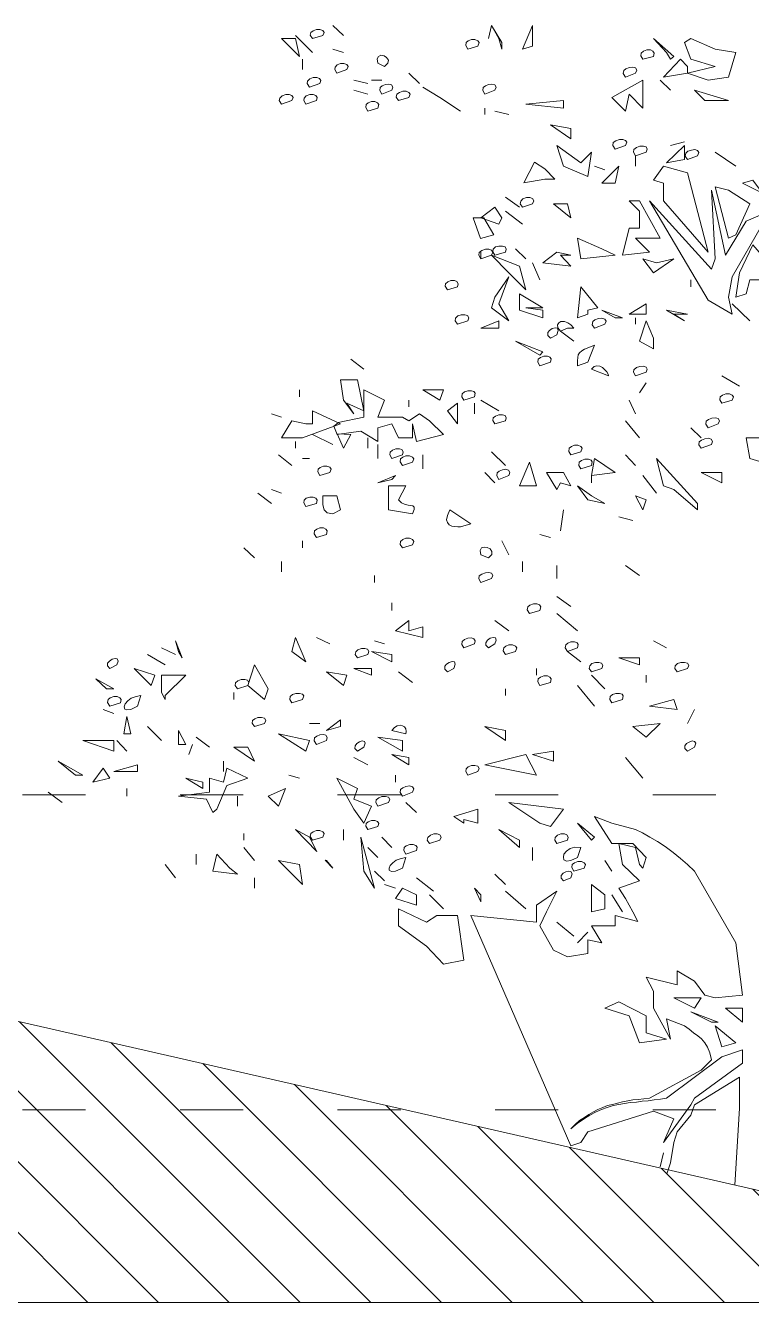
# Model space of a CAD drawing. Header units: millimetres. Extents: x 922141 to 965068, y 34629 to 256118.
# Drawn here: x 952866 to 954940, y 195492 to 199138 of the extents above; entities that cross this region are included whole.
import ezdxf

# ---------------------------------------------------------------- set-up
doc = ezdxf.new("R2010")
doc.units = ezdxf.units.MM
doc.linetypes.add('ACAD_ISO03W100', pattern=[30, 12, -18])
for name, color, linetype, lineweight in [('HATCH', 8, 'Continuous', 5), ('MCA__ LANDSCAPE', 136, 'Continuous', 5), ('MCA__ SCALE', 154, 'Continuous', 18)]:
    doc.layers.add(name, color=color, linetype=linetype, lineweight=lineweight)
doc.layers.add('MCA__ PISCINA ELEV.', color=91, linetype='Continuous')

# ---------------------------------------------------------------- blocks, each defined once
blk = doc.blocks.new('DS')
at = {"layer": 'HATCH', "linetype": 'Continuous'}
for p, q in [((567402.1, 384489.4), (567329.7, 384550.9)), ((567329.7, 384550.9), (567402.1, 384489.4))]:
    blk.add_line(p, q, dxfattribs=at)
for points in [[(566504.4, 386588), (566509, 386598.8), (566504.4, 386606.5), (566493.6, 386609.6), (566481.3, 386609.6), (566470.5, 386604.9), (566461.3, 386598.8), (566459.7, 386589.6), (566467.4, 386577.2), (566504.4, 386588)], [(566576.8, 386588), (566539.8, 386623.4), (566576.8, 386588)], [(567088, 386577.2), (567098.7, 386623.4), (567088, 386577.2)], [(567135.7, 386540.3), (567135.7, 386563.4), (567098.7, 386623.4), (567124.9, 386577.2), (567135.7, 386540.3)], [(567243.5, 386551.1), (567243.5, 386623.4), (567208.1, 386540.3), (567243.5, 386551.1)], [(566421.3, 386514.1), (566407.4, 386577.2), (566358.1, 386577.2), (566421.3, 386514.1)], [(566467.4, 386528), (566407.4, 386588), (566467.4, 386528)], [(567051, 386551.1), (567055.6, 386563.4), (567051, 386569.5), (567040.2, 386574.2), (567027.9, 386574.2), (567017.1, 386569.5), (567009.4, 386563.4), (567007.9, 386552.6), (567015.6, 386540.3), (567051, 386551.1)], [(567730, 386504.9), (567742.3, 386514.1), (567670, 386577.2), (567716.2, 386528), (567730, 386504.9)], [(567862.4, 386431), (567934.8, 386441.7), (567961, 386528), (567887.1, 386540.3), (567802.4, 386577.2), (567779.3, 386563.4), (567802.4, 386504.9), (567887.1, 386478.7), (567790.1, 386455.6), (567862.4, 386431)], [(566432, 386467.9), (566432, 386504.9), (566432, 386467.9)], [(566576.8, 386528), (566539.8, 386540.3), (566576.8, 386528)], [(566721.5, 386478.7), (566733.8, 386491), (566735.4, 386501.8), (566729.2, 386511), (566720, 386517.2), (566709.2, 386518.7), (566699.9, 386514.1), (566695.3, 386506.4), (566698.4, 386491), (566721.5, 386478.7)], [(567670, 386514.1), (567673.1, 386526.4), (567668.4, 386532.6), (567659.2, 386537.2), (567646.9, 386537.2), (567634.6, 386532.6), (567626.9, 386526.4), (567625.3, 386517.2), (567633, 386504.9), (567670, 386514.1)], [(567790.1, 386455.6), (567790.1, 386478.7), (567765.4, 386504.9), (567705.4, 386441.7), (567790.1, 386455.6)], [(566589.1, 386467.9), (566593.7, 386478.7), (566589.1, 386486.4), (566578.3, 386489.5), (566566, 386489.5), (566555.2, 386484.8), (566547.5, 386477.2), (566546, 386467.9), (566553.7, 386455.6), (566589.1, 386467.9)], [(567606.8, 386455.6), (567611.5, 386466.4), (567606.8, 386474.1), (567597.6, 386477.2), (567585.3, 386475.6), (567573, 386471), (567565.3, 386464.8), (567563.7, 386454.1), (567571.4, 386441.7), (567606.8, 386455.6)], [(566493.6, 386418.6), (566496.7, 386429.4), (566492.1, 386437.1), (566482.8, 386440.2), (566470.5, 386440.2), (566458.2, 386435.6), (566450.5, 386427.9), (566449, 386418.6), (566456.7, 386406.3), (566493.6, 386418.6)], [(566663, 386418.6), (566613.7, 386431)], [(566712.3, 386431), (566675.3, 386431), (566712.3, 386431)], [(566747.7, 386395.5), (566750.8, 386406.3), (566746.1, 386414), (566736.9, 386417.1), (566724.6, 386415.6), (566713.8, 386410.9), (566706.1, 386404.8), (566704.6, 386394), (566712.3, 386381.7), (566747.7, 386395.5)], [(566844.7, 386418.6), (566807.7, 386455.6), (566844.7, 386418.6)], [(567111.1, 386395.5), (567115.7, 386406.3), (567111.1, 386414), (567100.3, 386417.1), (567088, 386415.6), (567077.2, 386410.9), (567069.5, 386404.8), (567067.9, 386394), (567075.6, 386381.7), (567111.1, 386395.5)], [(567633, 386332.4), (567633, 386431), (567523.7, 386369.4), (567571.4, 386321.6), (567583.8, 386381.7), (567633, 386332.4)], [(567730, 386395.5), (567693.1, 386431), (567730, 386395.5)], [(566395.1, 386358.6), (566399.7, 386369.4), (566395.1, 386377.1), (566385.8, 386380.1), (566373.5, 386380.1), (566361.2, 386375.5), (566352, 386367.8), (566350.4, 386358.6), (566358.1, 386346.3), (566395.1, 386358.6)], [(566481.3, 386358.6), (566484.4, 386369.4), (566479.8, 386377.1), (566470.5, 386380.1), (566458.2, 386380.1), (566445.9, 386375.5), (566438.2, 386367.8), (566436.7, 386358.6), (566444.4, 386346.3), (566481.3, 386358.6)], [(566663, 386381.7), (566613.7, 386395.5)], [(566807.7, 386369.4), (566812.3, 386381.7), (566807.7, 386387.8), (566798.5, 386392.5), (566786.2, 386392.5), (566773.9, 386387.8), (566764.6, 386381.7), (566763.1, 386370.9), (566770.8, 386358.6), (566807.7, 386369.4)], [(566917, 386369.4), (566857, 386406.3), (566917, 386369.4)], [(566989.4, 386321.6), (566917, 386369.4), (566989.4, 386321.6)], [(567851.7, 386358.6), (567934.8, 386358.6), (567814.7, 386395.5), (567851.7, 386358.6)], [(566698.4, 386332.4), (566701.5, 386344.7), (566696.9, 386350.9), (566687.6, 386355.5), (566675.3, 386355.5), (566664.5, 386350.9), (566656.8, 386344.7), (566655.3, 386334), (566663, 386321.6), (566698.4, 386332.4)], [(567075.6, 386309.3), (567075.6, 386332.4), (567075.6, 386309.3)], [(567352.8, 386332.4), (567352.8, 386358.6), (567220.4, 386346.3), (567352.8, 386332.4)], [(567160.3, 386309.3), (567111.1, 386321.6)], [(567379, 386224.6), (567379, 386260), (567306.6, 386273.9), (567379, 386224.6)], [(567439, 386090.7), (567451.3, 386176.9), (567414.4, 386139.9), (567329.7, 386200), (567352.8, 386127.6), (567439, 386090.7)], [(567571.4, 386200), (567576.1, 386212.3), (567571.4, 386218.5), (567562.2, 386221.6), (567549.9, 386221.6), (567537.6, 386216.9), (567528.3, 386210.8), (567526.8, 386200), (567534.5, 386187.7), (567571.4, 386200)], [(567643.8, 386176.9), (567648.4, 386187.7), (567643.8, 386195.4), (567634.6, 386198.5), (567622.2, 386198.5), (567609.9, 386193.8), (567600.7, 386186.1), (567599.2, 386176.9), (567606.8, 386164.6), (567643.8, 386176.9)], [(567779.3, 386150.7), (567779.3, 386200), (567716.2, 386139.9), (567779.3, 386150.7)], [(567779.3, 386213.9), (567730, 386200), (567779.3, 386213.9)], [(567606.8, 386127.6), (567606.8, 386164.6), (567606.8, 386127.6)], [(567825.5, 386164.6), (567830.1, 386175.4), (567825.5, 386183.1), (567816.3, 386186.1), (567803.9, 386184.6), (567791.6, 386180), (567783.9, 386173.8), (567782.4, 386163), (567790.1, 386150.7), (567825.5, 386164.6)], [(567961, 386127.6), (567887.1, 386176.9), (567961, 386127.6)], [(567287.3, 386081.7), (567322.7, 386081.7), (567287.3, 386118.7), (567250.3, 386141.8), (567213.4, 386069.4), (567287.3, 386081.7)], [(567499.1, 386115.3), (567462.1, 386127.6)], [(567534.5, 386067.6), (567548.3, 386127.6), (567488.3, 386067.6), (567534.5, 386067.6)], [(567862.4, 385824.3), (567790.1, 386104.5), (567705.4, 386127.6), (567670, 386078.4), (567705.4, 386067.6), (567705.4, 386006), (567862.4, 385824.3)], [(567961, 385885.9), (568010.3, 385995.2), (567934.8, 386042.9), (567887.1, 386055.3), (567934.8, 385873.6), (567961, 385885.9)], [(568054.9, 386032.2), (568021, 386078.4), (567984.1, 386067.6), (568054.9, 386032.2)], [(567197.3, 385982.9), (567148, 386018.3), (567197.3, 385982.9)], [(567243.5, 385995.2), (567248.1, 386006), (567243.5, 386013.7), (567234.2, 386016.8), (567221.9, 386016.8), (567209.6, 386012.2), (567201.9, 386004.5), (567200.4, 385995.2), (567208.1, 385982.9), (567243.5, 385995.2)], [(567947.1, 385605.7), (567934.8, 385665.7), (567947.1, 385738.1), (568054.9, 385922.8), (568091.9, 385896.7), (568141.1, 385995.2), (568091.9, 385958.3), (568081.1, 386006), (568054.9, 385958.3), (567996.4, 385933.6), (567924, 385813.5), (567874.8, 386042.9), (567887.1, 385801.2), (567874.8, 385764.3), (567656.1, 386006), (567862.4, 385654.9), (567947.1, 385605.7)], [(567124.9, 385922.8), (567135.7, 385945.9), (567111.1, 385982.9), (567061.8, 385945.9), (567124.9, 385922.8)], [(567208.1, 385922.8), (567148, 385969), (567208.1, 385922.8)], [(567379, 385945.9), (567366.7, 385995.2), (567317.4, 385995.2), (567379, 385945.9)], [(567656.1, 385824.3), (567606.8, 385873.6), (567693.1, 385873.6), (567620.7, 386006), (567583.8, 386006), (567620.7, 385969), (567620.7, 385909), (567583.8, 385909), (567560.7, 385813.5), (567656.1, 385824.3)], [(567106.7, 385885.1), (567071.3, 385945.1), (567034.3, 385945.1), (567060.5, 385872.7), (567106.7, 385885.1)], [(567414.4, 385801.2), (567534.5, 385813.5), (567488.3, 385836.6), (567402.1, 385873.6), (567414.4, 385801.2)], [(567098.7, 385813.5), (567103.4, 385824.3), (567098.7, 385832), (567089.5, 385835.1), (567077.2, 385835.1), (567064.9, 385830.5), (567055.6, 385822.8), (567054.1, 385813.5), (567061.8, 385801.2), (567098.7, 385813.5)], [(567148, 385824.3), (567151.1, 385835.1), (567146.5, 385842.8), (567137.2, 385845.9), (567124.9, 385845.9), (567112.6, 385842.8), (567104.9, 385835.1), (567103.4, 385825.8), (567111.1, 385813.5), (567148, 385824.3)], [(567220.4, 385801.2), (567183.4, 385836.6), (567220.4, 385801.2)], [(567996.4, 385678), (568010.3, 385727.3), (568081.1, 385727.3), (568127.3, 385727.3), (568021, 385850.5), (567973.3, 385751.9), (567961, 385665.7), (567996.4, 385678)], [(567061.8, 385801.2), (567061.8, 385824.3), (567061.8, 385801.2)], [(567220.4, 385691.9), (567197.3, 385775), (567098.7, 385813.5), (567160.3, 385751.9), (567220.4, 385691.9)], [(567269.6, 385727.3), (567243.5, 385787.4), (567269.6, 385727.3)], [(567379, 385775), (567342, 385813.5), (567379, 385813.5), (567329.7, 385824.3), (567280.4, 385787.4), (567379, 385775)], [(567670, 385751.9), (567742.3, 385801.2), (567680.8, 385787.4), (567633, 385801.2), (567670, 385751.9)], [(567160.3, 385582.6), (567124.9, 385642.6), (567160.3, 385738.1), (567111.1, 385665.7), (567098.7, 385628.8), (567160.3, 385582.6)], [(566978.6, 385702.7), (566981.7, 385713.4), (566977.1, 385721.1), (566967.9, 385724.2), (566955.5, 385724.2), (566944.8, 385719.6), (566937.1, 385713.4), (566935.5, 385704.2), (566943.2, 385691.9), (566978.6, 385702.7)], [(567439, 385605.7), (567439, 385619.5), (567474.4, 385628.8), (567414.4, 385702.7), (567402.1, 385593.3), (567439, 385605.7)], [(567802.4, 385702.7), (567802.4, 385727.3), (567802.4, 385702.7)], [(567280.4, 385593.3), (567280.4, 385619.5), (567220.4, 385628.8), (567280.4, 385628.8), (567197.3, 385678), (567197.3, 385619.5), (567280.4, 385593.3)], [(567015.6, 385582.6), (567018.7, 385593.3), (567014.1, 385601), (567004.8, 385604.1), (566992.5, 385604.1), (566980.2, 385599.5), (566972.5, 385591.8), (566970.9, 385582.6), (566978.6, 385570.2), (567015.6, 385582.6)], [(567534.5, 385593.3), (567560.7, 385593.3), (567488.3, 385619.5), (567534.5, 385593.3)], [(567643.8, 385605.7), (567643.8, 385642.6), (567583.8, 385605.7), (567643.8, 385605.7)], [(567779.3, 385582.6), (567742.3, 385605.7), (567790.1, 385605.7), (567716.2, 385619.5), (567779.3, 385582.6)], [(568010.3, 385582.6), (567947.1, 385642.6), (568010.3, 385582.6)], [(567124.9, 385556.4), (567124.9, 385582.6), (567061.8, 385556.4), (567124.9, 385556.4)], [(567329.7, 385533.3), (567334.3, 385548.7), (567331.2, 385556.4), (567323.5, 385557.9), (567312.8, 385554.9), (567303.5, 385548.7), (567297.4, 385541), (567297.4, 385530.2), (567306.6, 385521), (567329.7, 385533.3)], [(567366.7, 385556.4), (567389.7, 385556.4), (567379, 385568.7), (567368.2, 385574.9), (567355.9, 385579.5), (567343.6, 385579.5), (567335.9, 385574.9), (567331.2, 385568.7), (567332.8, 385557.9), (567342, 385545.6), (567366.7, 385556.4)], [(567499.1, 385570.2), (567503.7, 385581), (567499.1, 385588.7), (567488.3, 385591.8), (567476, 385590.3), (567463.7, 385585.6), (567456, 385579.5), (567454.4, 385568.7), (567462.1, 385556.4), (567499.1, 385570.2)], [(567606.8, 385570.2), (567606.8, 385593.3), (567606.8, 385570.2)], [(567670, 385484), (567670, 385521), (567643.8, 385582.6), (567620.7, 385510.2), (567670, 385484)], [(567389.7, 385510.2), (567342, 385545.6), (567389.7, 385510.2)], [(567269.6, 385460.9), (567280.4, 385473.2), (567183.4, 385510.2), (567269.6, 385460.9)], [(567439, 385436.3), (567462.1, 385496.3), (567442.1, 385488.6), (567426.7, 385482.5), (567417.5, 385476.3), (567409.8, 385470.2), (567405.1, 385462.5), (567403.6, 385453.2), (567402.1, 385440.9), (567402.1, 385424), (567439, 385436.3)], [(566649.1, 385411.7), (566602.9, 385447.1), (566649.1, 385411.7)], [(567306.6, 385436.3), (567309.7, 385448.6), (567305.1, 385454.8), (567295.8, 385457.8), (567283.5, 385457.8), (567271.2, 385453.2), (567263.5, 385447.1), (567261.9, 385436.3), (567269.6, 385424), (567306.6, 385436.3)], [(567511.4, 385388.6), (567509.8, 385394.7), (567505.2, 385402.4), (567499.1, 385410.1), (567489.8, 385417.8), (567480.6, 385422.4), (567469.8, 385424), (567460.6, 385420.9), (567451.3, 385411.7), (567511.4, 385388.6)], [(567643.8, 385400.9), (567648.4, 385411.7), (567643.8, 385419.4), (567634.6, 385422.4), (567622.2, 385420.9), (567609.9, 385417.8), (567600.7, 385410.1), (567599.2, 385400.9), (567606.8, 385388.6), (567643.8, 385400.9)], [(567973.3, 385351.6), (567911.7, 385388.6), (567973.3, 385351.6)], [(566421.3, 385314.7), (566421.3, 385339.3), (566421.3, 385314.7)], [(566542.9, 385211.5), (566555.2, 385182.2), (566553.7, 385182.2), (566638.4, 385193), (566698.4, 385157.6), (566698.4, 385205.3), (566747.7, 385219.2), (566770.8, 385169.9), (566820, 385169.9), (566820, 385219.2), (566833.9, 385157.6), (566929.4, 385182.2), (566880.1, 385230), (566844.7, 385254.6), (566807.7, 385230), (566784.6, 385242.3), (566698.4, 385242.3), (566721.5, 385302.3), (566649.1, 385339.3), (566649.1, 385242.3), (566558.3, 385223.8), (566558.3, 385222.3), (566542.9, 385211.5)], [(566613.7, 385254.6), (566589.1, 385291.6), (566649.1, 385265.4), (566626, 385374.7), (566566, 385374.7), (566576.8, 385302.3), (566613.7, 385254.6)], [(566917, 385302.3), (566929.4, 385339.3), (566857, 385339.3), (566917, 385302.3)], [(567038.7, 385314.7), (567041.8, 385327), (567037.1, 385333.1), (567027.9, 385336.2), (567015.6, 385336.2), (567003.3, 385331.6), (566995.6, 385325.4), (566994, 385314.7), (567001.7, 385302.3), (567038.7, 385314.7)], [(567620.7, 385328.5), (567643.8, 385363.9), (567620.7, 385328.5)], [(566807.7, 385279.2), (566807.7, 385302.3), (566807.7, 385279.2)], [(566978.6, 385219.2), (566978.6, 385291.6), (566943.2, 385265.4), (566978.6, 385219.2)], [(567038.7, 385254.6), (567038.7, 385291.6), (567038.7, 385254.6)], [(567124.9, 385265.4), (567061.8, 385302.3), (567124.9, 385265.4)], [(567606.8, 385254.6), (567583.8, 385302.3)], [(567947.1, 385302.3), (567951.7, 385314.7), (567947.1, 385320.8), (567937.9, 385325.4), (567925.6, 385325.4), (567913.3, 385320.8), (567905.6, 385314.7), (567904, 385303.9), (567911.7, 385291.6), (567947.1, 385302.3)], [(566358.1, 385242.3), (566322.7, 385254.6), (566358.1, 385242.3)], [(566358.1, 385169.9), (566432, 385169.9), (566566, 385219.2), (566467.4, 385265.4), (566467.4, 385219.2), (566444.4, 385219.2), (566395.1, 385230), (566358.1, 385169.9)], [(567148, 385230), (567151.1, 385240.7), (567146.5, 385248.4), (567137.2, 385251.5), (567124.9, 385251.5), (567112.6, 385246.9), (567104.9, 385240.7), (567103.4, 385231.5), (567111.1, 385219.2), (567148, 385230)], [(567620.7, 385169.9), (567571.4, 385230), (567620.7, 385169.9)], [(567837.8, 385169.9), (567802.4, 385205.3), (567837.8, 385169.9)], [(567897.9, 385219.2), (567902.5, 385230), (567897.9, 385237.7), (567888.6, 385240.7), (567876.3, 385239.2), (567864, 385234.6), (567856.3, 385228.4), (567854.7, 385217.7), (567862.4, 385205.3), (567897.9, 385219.2)], [(566407.4, 385133), (566407.4, 385157.6), (566407.4, 385133)], [(566539.8, 385146.8), (566467.4, 385182.2), (566539.8, 385146.8)], [(566555.2, 385183.8), (566576.8, 385133), (566602.9, 385182.2), (566555.2, 385183.8)], [(566555.2, 385183.8), (566555.2, 385183.8), (566555.2, 385183.8)], [(566663, 385133), (566663, 385169.9), (566663, 385133)], [(567874.8, 385146.8), (567877.8, 385157.6), (567873.2, 385165.3), (567864, 385168.4), (567851.7, 385166.8), (567839.3, 385162.2), (567831.6, 385156.1), (567830.1, 385145.3), (567837.8, 385133), (567874.8, 385146.8)], [(568091.9, 385072.9), (568067.2, 385109.9), (568044.1, 385169.9), (567996.4, 385169.9), (568010.3, 385097.6), (568091.9, 385072.9)], [(566395.1, 385072.9), (566347.3, 385109.9), (566395.1, 385072.9)], [(566698.4, 385097.6), (566698.4, 385146.8), (566698.4, 385097.6)], [(566784.6, 385109.9), (566787.7, 385120.6), (566783.1, 385128.3), (566773.9, 385131.4), (566761.5, 385131.4), (566749.2, 385126.8), (566741.5, 385119.1), (566740, 385109.9), (566747.7, 385097.6), (566784.6, 385109.9)], [(566857, 385060.6), (566857, 385109.9), (566857, 385060.6)], [(567148, 385072.9), (567098.7, 385120.6), (567148, 385072.9)], [(567414.4, 385120.6), (567419, 385133), (567414.4, 385139.1), (567403.6, 385143.7), (567391.3, 385143.7), (567380.5, 385139.1), (567372.8, 385133), (567371.3, 385122.2), (567379, 385109.9), (567414.4, 385120.6)], [(567606.8, 385072.9), (567571.4, 385109.9), (567606.8, 385072.9)], [(566432, 385097.6), (566456.7, 385097.6), (566432, 385097.6)], [(566529, 385048.3), (566533.7, 385059.1), (566529, 385066.8), (566518.3, 385069.8), (566505.9, 385069.8), (566495.2, 385065.2), (566487.5, 385059.1), (566485.9, 385049.8), (566493.6, 385037.5), (566529, 385048.3)], [(566820, 385083.7), (566824.7, 385096), (566820, 385102.2), (566809.3, 385106.8), (566797, 385106.8), (566786.2, 385102.2), (566778.5, 385096), (566776.9, 385085.2), (566784.6, 385072.9), (566820, 385083.7)], [(567257.3, 385000.5), (567232.7, 385083.7), (567197.3, 385000.5), (567257.3, 385000.5)], [(567451.3, 385072.9), (567454.4, 385085.2), (567449.8, 385091.4), (567440.6, 385094.5), (567428.2, 385094.5), (567415.9, 385089.9), (567408.2, 385083.7), (567406.7, 385072.9), (567414.4, 385060.6), (567451.3, 385072.9)], [(567534.5, 385048.3), (567462.1, 385097.6), (567451.3, 385037.5), (567534.5, 385048.3)], [(567825.5, 384915.9), (567825.5, 384939), (567680.8, 385097.6), (567705.4, 385000.5), (567742.3, 384988.2), (567825.5, 384915.9)], [(566747.7, 385023.6), (566760, 385037.5), (566698.4, 385011.3), (566747.7, 385023.6)], [(567111.1, 385011.3), (567075.6, 385048.3), (567111.1, 385011.3)], [(567160.3, 385037.5), (567163.4, 385048.3), (567158.8, 385056), (567149.5, 385059.1), (567137.2, 385057.5), (567126.5, 385052.9), (567118.8, 385046.7), (567117.2, 385036), (567124.9, 385023.6), (567160.3, 385037.5)], [(567329.7, 384988.2), (567342, 385011.3), (567379, 385000.5), (567352.8, 385048.3), (567292.7, 385048.3), (567329.7, 384988.2)], [(567451.3, 385011.3), (567451.3, 385037.5), (567451.3, 385011.3)], [(567680.8, 384974.4), (567633, 385037.5), (567680.8, 384974.4)], [(567911.7, 385011.3), (567911.7, 385048.3), (567837.8, 385048.3), (567911.7, 385011.3)], [(566322.7, 384939), (566275, 384974.4), (566322.7, 384939)], [(566358.1, 384974.4), (566322.7, 384988.2), (566358.1, 384974.4)], [(566820, 384902), (566826.2, 384917.4), (566826.2, 384925.1), (566821.6, 384929.7), (566813.9, 384931.3), (566804.6, 384932.8), (566792.3, 384935.9), (566781.6, 384940.5), (566770.8, 384951.3), (566797, 385000.5), (566735.4, 385000.5), (566735.4, 384915.9), (566820, 384902)], [(567499.1, 384939), (567451.3, 384965.1), (567402.1, 385000.5), (567439, 384951.3), (567499.1, 384939)], [(566481.3, 384939), (566484.4, 384949.7), (566479.8, 384957.4), (566470.5, 384960.5), (566458.2, 384960.5), (566445.9, 384957.4), (566438.2, 384949.7), (566436.7, 384940.5), (566444.4, 384928.2), (566481.3, 384939)], [(566566, 384915.9), (566553.7, 384965.1), (566504.4, 384965.1), (566504.4, 384934.3), (566509, 384915.9), (566519.8, 384905.1), (566539.8, 384902), (566566, 384915.9)], [(567633, 384915.9), (567643.8, 384951.3), (567606.8, 384965.1), (567633, 384915.9)], [(567026.4, 384866.6), (566952.5, 384915.9), (566943.2, 384895.8), (566940.1, 384880.4), (566943.2, 384871.2), (566949.4, 384863.5), (566958.6, 384858.9), (566969.4, 384857.4), (566980.2, 384855.8), (566989.4, 384855.8), (567026.4, 384866.6)], [(567342, 384842), (567352.8, 384915.9), (567342, 384842)], [(567597.6, 384878.9), (567548.3, 384891.2), (567597.6, 384878.9)], [(566516.7, 384829.6), (566519.8, 384842), (566515.2, 384848.1), (566505.9, 384852.7), (566493.6, 384852.7), (566482.8, 384848.1), (566475.1, 384842), (566473.6, 384831.2), (566481.3, 384818.9), (566516.7, 384829.6)], [(566432, 384781.9), (566432, 384806.5), (566432, 384781.9)], [(566820, 384792.7), (566824.7, 384805), (566820, 384811.2), (566809.3, 384815.8), (566797, 384815.8), (566786.2, 384811.2), (566778.5, 384805), (566776.9, 384794.2), (566784.6, 384781.9), (566820, 384792.7)], [(567160.3, 384757.3), (567135.7, 384806.5)], [(567306.6, 384818.9), (567269.6, 384829.6), (567306.6, 384818.9)], [(566262.7, 384746.5), (566225.7, 384781.9), (566262.7, 384746.5)], [(567088, 384746.5), (567100.3, 384758.8), (567100.3, 384769.6), (567094.1, 384778.8), (567083.3, 384783.4), (567072.6, 384785), (567063.3, 384781.9), (567058.7, 384772.7), (567061.8, 384757.3), (567088, 384746.5)], [(566358.1, 384697.2), (566358.1, 384734.2), (566358.1, 384697.2)], [(567208.1, 384697.2), (567208.1, 384734.2), (567208.1, 384697.2)], [(567329.7, 384674.1), (567329.7, 384720.3)], [(567620.7, 384684.9), (567571.4, 384720.3)], [(566686.1, 384660.3), (566686.1, 384684.9), (566686.1, 384660.3)], [(567098.7, 384674.1), (567103.4, 384684.9), (567098.7, 384692.6), (567089.5, 384695.7), (567077.2, 384694.1), (567064.9, 384689.5), (567055.6, 384683.4), (567054.1, 384672.6), (567061.8, 384660.3), (567098.7, 384674.1)], [(566747.7, 384561.7), (566747.7, 384587.9), (566747.7, 384561.7)], [(567269.6, 384561.7), (567272.7, 384574), (567268.1, 384581.7), (567258.9, 384584.8), (567246.6, 384584.8), (567234.2, 384580.2), (567226.5, 384574), (567225, 384563.3), (567232.7, 384550.9), (567269.6, 384561.7)], [(567379, 384575.6), (567329.7, 384611), (567379, 384575.6)], [(566857, 384466.3), (566857, 384503.2), (566807.7, 384489.4), (566807.7, 384526.3), (566760, 384489.4), (566857, 384466.3)], [(567160.3, 384489.4), (567111.1, 384526.3), (567160.3, 384489.4)], [(566008.6, 384393.9), (565984, 384453.9), (565994.8, 384417), (566008.6, 384393.9)], [(566444.4, 384380), (566407.4, 384466.3), (566395.1, 384417), (566444.4, 384380)], [(566529, 384443.2), (566481.3, 384466.3), (566529, 384443.2)], [(566721.5, 384443.2), (566686.1, 384453.9)], [(567038.7, 384443.2), (567041.8, 384453.9), (567037.1, 384461.6), (567027.9, 384464.7), (567015.6, 384463.2), (567003.3, 384458.6), (566995.6, 384452.4), (566994, 384441.6), (567001.7, 384429.3), (567038.7, 384443.2)], [(567111.1, 384443.2), (567115.7, 384457), (567112.6, 384464.7), (567104.9, 384466.3), (567094.1, 384463.2), (567084.9, 384457), (567078.7, 384447.8), (567078.7, 384438.5), (567088, 384429.3), (567111.1, 384443.2)], [(567183.4, 384417), (567188, 384429.3), (567183.4, 384435.5), (567172.6, 384440.1), (567160.3, 384440.1), (567149.5, 384435.5), (567141.9, 384429.3), (567140.3, 384418.5), (567148, 384406.2), (567183.4, 384417)], [(567402.1, 384429.3), (567405.1, 384441.6), (567400.5, 384447.8), (567391.3, 384450.9), (567379, 384450.9), (567368.2, 384446.2), (567360.5, 384440.1), (567359, 384429.3), (567366.7, 384417), (567402.1, 384429.3)], [(567716.2, 384429.3), (567670, 384453.9), (567716.2, 384429.3)], [(565777.6, 384369.3), (565782.3, 384383.1), (565779.2, 384390.8), (565771.5, 384392.4), (565760.7, 384389.3), (565751.5, 384383.1), (565745.3, 384375.4), (565745.3, 384366.2), (565753, 384356.9), (565777.6, 384369.3)], [(565948.6, 384369.3), (565885.4, 384406.2), (565948.6, 384369.3)], [(565984, 384406.2), (565934.7, 384429.3), (565984, 384406.2)], [(566663, 384406.2), (566666.1, 384417), (566661.5, 384424.7), (566652.2, 384427.8), (566639.9, 384427.8), (566627.6, 384423.1), (566619.9, 384415.5), (566618.3, 384406.2), (566626, 384393.9), (566663, 384406.2)], [(566747.7, 384380), (566747.7, 384406.2), (566675.3, 384417), (566747.7, 384380)], [(567414.4, 384380), (567366.7, 384417), (567414.4, 384380)], [(567620.7, 384369.3), (567620.7, 384393.9), (567548.3, 384393.9), (567620.7, 384369.3)], [(565899.3, 384296.9), (565911.6, 384333.8), (565839.2, 384356.9), (565899.3, 384296.9)], [(566298.1, 384247.6), (566311.9, 384284.6), (566262.7, 384369.3), (566239.6, 384296.9), (566298.1, 384247.6)], [(566576.8, 384296.9), (566589.1, 384333.8), (566516.7, 384344.6), (566576.8, 384296.9)], [(566675.3, 384333.8), (566675.3, 384356.9), (566613.7, 384356.9), (566675.3, 384333.8)], [(566820, 384307.7), (566770.8, 384344.6), (566820, 384307.7)], [(566966.3, 384356.9), (566970.9, 384372.3), (566967.9, 384380), (566960.2, 384381.6), (566949.4, 384378.5), (566940.1, 384372.3), (566934, 384364.6), (566934, 384353.9), (566943.2, 384344.6), (566966.3, 384356.9)], [(567257.3, 384333.8), (567257.3, 384356.9), (567257.3, 384333.8)], [(567488.3, 384356.9), (567491.4, 384367.7), (567486.8, 384375.4), (567477.5, 384378.5), (567465.2, 384378.5), (567452.9, 384373.9), (567445.2, 384366.2), (567443.6, 384356.9), (567451.3, 384344.6), (567488.3, 384356.9)], [(567790.1, 384356.9), (567794.7, 384367.7), (567790.1, 384375.4), (567779.3, 384378.5), (567767, 384378.5), (567754.7, 384373.9), (567747, 384366.2), (567745.4, 384356.9), (567753.1, 384344.6), (567790.1, 384356.9)], [(565740.7, 384284.6), (565766.9, 384284.6), (565703.7, 384320), (565740.7, 384284.6)], [(565948.6, 384247.6), (565948.6, 384261.5), (566020.9, 384333.8), (565934.7, 384333.8), (565934.7, 384272.3), (565948.6, 384247.6)], [(566239.6, 384296.9), (566242.6, 384307.7), (566238, 384315.4), (566228.8, 384318.4), (566216.5, 384318.4), (566204.2, 384313.8), (566196.5, 384306.1), (566194.9, 384296.9), (566202.6, 384284.6), (566239.6, 384296.9)], [(567306.6, 384307.7), (567309.7, 384320), (567305.1, 384326.1), (567295.8, 384330.8), (567283.5, 384330.8), (567271.2, 384326.1), (567263.5, 384320), (567261.9, 384309.2), (567269.6, 384296.9), (567306.6, 384307.7)], [(567499.1, 384284.6), (567451.3, 384333.8), (567499.1, 384284.6)], [(567643.8, 384307.7), (567643.8, 384333.8), (567643.8, 384307.7)], [(565790, 384235.3), (565793, 384247.6), (565788.4, 384253.8), (565779.2, 384258.4), (565766.9, 384258.4), (565754.6, 384253.8), (565746.9, 384247.6), (565745.3, 384236.8), (565753, 384224.5), (565790, 384235.3)], [(565850, 384224.5), (565862.3, 384261.5), (565845.4, 384258.4), (565828.5, 384252.2), (565816.1, 384243), (565806.9, 384232.2), (565803.8, 384221.4), (565805.4, 384213.7), (565811.5, 384210.7), (565826.9, 384212.2), (565850, 384224.5)], [(566190.3, 384247.6), (566190.3, 384272.3), (566190.3, 384247.6)], [(566432, 384247.6), (566436.7, 384259.9), (566432, 384266.1), (566421.3, 384269.2), (566408.9, 384269.2), (566396.6, 384264.6), (566388.9, 384258.4), (566387.4, 384247.6), (566395.1, 384235.3), (566432, 384247.6)], [(567148, 384261.5), (567148, 384284.6), (567148, 384261.5)], [(567462.1, 384224.5), (567402.1, 384296.9), (567462.1, 384224.5)], [(567560.7, 384247.6), (567563.7, 384259.9), (567559.1, 384266.1), (567549.9, 384269.2), (567537.6, 384269.2), (567525.2, 384264.6), (567517.5, 384258.4), (567516, 384247.6), (567523.7, 384235.3), (567560.7, 384247.6)], [(565766.9, 384198.3), (565729.9, 384212.2)], [(567753.1, 384212.2), (567656.1, 384224.5), (567742.3, 384247.6), (567753.1, 384212.2), (567753.1, 384212.2)], [(567790.1, 384162.9), (567814.7, 384212.2), (567790.1, 384162.9)], [(565802.3, 384126), (565826.9, 384126), (565813.1, 384187.6), (565802.3, 384126)], [(566298.1, 384162.9), (566302.7, 384173.7), (566298.1, 384181.4), (566287.3, 384184.5), (566275, 384184.5), (566264.2, 384179.9), (566256.5, 384173.7), (566255, 384164.5), (566262.7, 384152.2), (566298.1, 384162.9)], [(566493.6, 384162.9), (566456.7, 384162.9)], [(566566, 384152.2), (566566, 384175.3), (566516.7, 384138.3), (566566, 384152.2)], [(567643.8, 384115.2), (567693.1, 384162.9), (567597.6, 384152.2), (567643.8, 384115.2)], [(565934.7, 384102.9), (565885.4, 384152.2), (565934.7, 384102.9)], [(565994.8, 384089), (566020.9, 384089), (565994.8, 384138.3), (565994.8, 384089)], [(566444.4, 384065.9), (566456.7, 384102.9), (566347.3, 384126), (566444.4, 384065.9)], [(566516.7, 384102.9), (566519.8, 384113.7), (566515.2, 384121.4), (566505.9, 384124.4), (566493.6, 384122.9), (566482.8, 384118.3), (566475.1, 384112.1), (566473.6, 384101.3), (566481.3, 384089), (566516.7, 384102.9)], [(566797, 384126), (566798.5, 384135.2), (566797, 384144.5), (566792.3, 384150.6), (566784.6, 384155.2), (566776.9, 384156.8), (566766.2, 384155.2), (566756.9, 384149.1), (566747.7, 384138.3), (566797, 384126)], [(567148, 384102.9), (567148, 384138.3), (567075.6, 384152.2), (567148, 384102.9)], [(565766.9, 384065.9), (565766.9, 384102.9), (565657.5, 384102.9), (565766.9, 384065.9)], [(565813.1, 384065.9), (565777.6, 384102.9), (565813.1, 384065.9)], [(566031.7, 384053.6), (566044, 384089), (566031.7, 384053.6)], [(566104.1, 384079.8), (566057.9, 384115.2), (566104.1, 384079.8)], [(566262.7, 384030.5), (566239.6, 384079.8), (566190.3, 384079.8), (566262.7, 384030.5)], [(566649.1, 384079.8), (566653.8, 384093.6), (566650.7, 384099.8), (566643, 384101.3), (566633.7, 384098.3), (566624.5, 384092.1), (566618.3, 384084.4), (566616.8, 384075.2), (566626, 384065.9), (566649.1, 384079.8)], [(566784.6, 384065.9), (566784.6, 384102.9), (566698.4, 384115.2), (566784.6, 384065.9)], [(567814.7, 384079.8), (567819.3, 384093.6), (567814.7, 384099.8), (567807, 384101.3), (567797.8, 384098.3), (567787, 384092.1), (567780.8, 384084.4), (567780.8, 384075.2), (567790.1, 384065.9), (567814.7, 384079.8)], [(565631.4, 383981.2), (565657.5, 383981.2), (565571.3, 384030.5), (565631.4, 383981.2)], [(566153.3, 383993.6), (566153.3, 384030.5), (566153.3, 383993.6)], [(566663, 384016.7), (566613.7, 384042.8)], [(566807.7, 384016.7), (566807.7, 384042.8), (566747.7, 384053.6), (566807.7, 384016.7)], [(567257.3, 383981.2), (567220.4, 384053.6), (567075.6, 384016.7), (567257.3, 383981.2)], [(567317.4, 384030.5), (567317.4, 384065.9), (567243.5, 384053.6), (567317.4, 384030.5)], [(567633, 383970.5), (567571.4, 384042.8), (567633, 383970.5)], [(565753, 383970.5), (565729.9, 384005.9), (565693, 383956.6), (565753, 383970.5)], [(565850, 383993.6), (565850, 384016.7), (565766.9, 383993.6), (565850, 383993.6)], [(566116.4, 383848.8), (566130.2, 383861.1), (566165.7, 383944.3), (566239.6, 383970.5), (566165.7, 384005.9), (566153.3, 383956.6), (566104.1, 383970.5), (566104.1, 383921.2), (565994.8, 383907.3), (566093.3, 383896.6), (566116.4, 383848.8)], [(567051, 383993.6), (567055.6, 384004.3), (567051, 384012), (567040.2, 384015.1), (567027.9, 384015.1), (567017.1, 384010.5), (567009.4, 384002.8), (567007.9, 383993.6), (567015.6, 383981.2), (567051, 383993.6)], [(566081, 383933.5), (566081, 383956.6), (566020.9, 383970.5), (566081, 383933.5)], [(566421.3, 383970.5), (566384.3, 383981.2), (566421.3, 383970.5)], [(566649.1, 383811.9), (566675.3, 383871.9), (566613.7, 383896.6), (566626, 383933.5), (566553.7, 383970.5), (566613.7, 383861.1), (566649.1, 383811.9)], [(566760, 383956.6), (566760, 383981.2), (566760, 383956.6)], [(566820, 383921.2), (566824.7, 383932), (566820, 383939.7), (566809.3, 383942.8), (566797, 383941.2), (566786.2, 383936.6), (566778.5, 383930.4), (566776.9, 383919.7), (566784.6, 383907.3), (566820, 383921.2)], [(565585.2, 383884.2), (565535.9, 383921.2), (565585.2, 383884.2)], [(565813.1, 383907.3), (565813.1, 383933.5), (565813.1, 383907.3)], [(566202.6, 383871.9), (566202.6, 383907.3), (566202.6, 383871.9)], [(566347.3, 383871.9), (566372, 383933.5), (566311.9, 383907.3), (566347.3, 383871.9)], [(566735.4, 383884.2), (566740, 383895), (566735.4, 383902.7), (566724.6, 383905.8), (566712.3, 383905.8), (566701.5, 383901.2), (566692.2, 383893.5), (566690.7, 383884.2), (566698.4, 383871.9), (566735.4, 383884.2)], [(566833.9, 383848.8), (566797, 383884.2), (566833.9, 383848.8)], [(567001.7, 383811.9), (567001.7, 383824.2), (567051, 383811.9), (567051, 383861.1), (566966.3, 383835), (567001.7, 383811.9)], [(567306.6, 383799.6), (567352.8, 383861.1), (567160.3, 383884.2), (567269.6, 383811.9), (567306.6, 383799.6)], [(566698.4, 383799.6), (566701.5, 383810.3), (566696.9, 383818), (566687.6, 383821.1), (566675.3, 383821.1), (566664.5, 383816.5), (566656.8, 383810.3), (566655.3, 383801.1), (566663, 383788.8), (566698.4, 383799.6)], [(567548.3, 383739.5), (567560.7, 383665.6), (567620.7, 383608.6), (567548.3, 383582.5), (567571.4, 383545.5), (567597.6, 383499.3), (567614.5, 383465.4), (567534.5, 383485.5), (567534.5, 383450), (567451.3, 383450), (567488.3, 383390), (567439, 383400.8), (567439, 383351.5), (567366.7, 383340.7), (567342, 383351.5), (567317.4, 383363.8), (567269.6, 383450), (567292.7, 383499.3), (567329.7, 383571.7), (567257.3, 383522.4), (567257.3, 383462.4), (567026.4, 383485.5), (567379, 382674), (567414.4, 382686.3), (567439, 382723.3), (567670, 382795.7), (567742.3, 382769.5), (567705.4, 382686.3), (567802.4, 382818.7), (567814.7, 382841.8), (567984.1, 382965), (567984.1, 383012.8), (567911.7, 382988.1), (567716.2, 382841.8), (567694.6, 382838.8), (567673.1, 382835.7), (567651.5, 382832.6), (567629.9, 382831.1), (567609.9, 382828), (567588.4, 382826.4), (567568.4, 382823.4), (567548.3, 382820.3), (567528.3, 382815.7), (567506.8, 382809.5), (567486.8, 382801.8), (567465.2, 382792.6), (567445.2, 382781.8), (567423.6, 382767.9), (567400.5, 382752.5), (567379, 382734.1), (567394.4, 382749.5), (567409.8, 382763.3), (567426.7, 382774.1), (567442.1, 382784.9), (567459, 382794.1), (567474.4, 382801.8), (567491.4, 382809.5), (567508.3, 382815.7), (567525.2, 382820.3), (567543.7, 382824.9), (567560.7, 382829.5), (567579.1, 382832.6), (567597.6, 382835.7), (567616.1, 382837.2), (567636.1, 382840.3), (567656.1, 382841.8), (567837.8, 382940.4), (567874.8, 382977.3), (567868.6, 383002), (567860.9, 383022), (567851.7, 383037.4), (567839.3, 383051.2), (567827, 383062), (567811.6, 383072.8), (567796.2, 383085.1), (567779.3, 383097.4), (567716.2, 383122.1), (567730, 383049.7), (567670, 383159), (567670, 383219.1), (567643.8, 383268.4), (567753.1, 383242.2), (567753.1, 383291.4), (567814.7, 383254.5), (567851.7, 383205.2), (567887.1, 383196), (567984.1, 383205.2), (567961, 383390), (567814.7, 383642.5), (567790.1, 383665.6), (567765.4, 383687.2), (567739.3, 383708.7), (567711.6, 383728.7), (567683.8, 383747.2), (567657.7, 383762.6), (567631.5, 383778), (567606.8, 383788.8), (567523.7, 383811.9), (567462.1, 383835), (567523.7, 383739.5), (567548.3, 383739.5)], [(567451.3, 383751.8), (567462.1, 383762.6), (567402.1, 383811.9), (567451.3, 383751.8)], [(566225.7, 383751.8), (566225.7, 383774.9), (566225.7, 383751.8)], [(566482.8, 383711.8), (566456.7, 383762.6), (566407.4, 383788.8), (566482.8, 383711.8)], [(566504.4, 383762.6), (566509, 383774.9), (566504.4, 383781.1), (566493.6, 383785.7), (566481.3, 383785.7), (566470.5, 383781.1), (566461.3, 383774.9), (566459.7, 383764.1), (566467.4, 383751.8), (566504.4, 383762.6)], [(566576.8, 383751.8), (566576.8, 383788.8), (566576.8, 383751.8)], [(566686.1, 383582.5), (566638.4, 383762.6), (566649.1, 383642.5), (566686.1, 383582.5)], [(566747.7, 383725.7), (566712.3, 383762.6), (566747.7, 383725.7)], [(566917, 383751.8), (566921.7, 383762.6), (566917, 383770.3), (566907.8, 383773.4), (566895.5, 383773.4), (566883.2, 383768.8), (566873.9, 383761.1), (566872.4, 383751.8), (566880.1, 383739.5), (566917, 383751.8)], [(567197.3, 383725.7), (567197.3, 383751.8), (567124.9, 383788.8), (567197.3, 383725.7)], [(567366.7, 383751.8), (567369.7, 383762.6), (567365.1, 383770.3), (567355.9, 383773.4), (567343.6, 383773.4), (567331.2, 383768.8), (567323.5, 383761.1), (567322, 383751.8), (567329.7, 383739.5), (567366.7, 383751.8)], [(566262.7, 383679.5), (566225.7, 383725.7), (566262.7, 383679.5)], [(566698.4, 383690.2), (566663, 383725.7), (566698.4, 383690.2)], [(566833.9, 383714.9), (566837, 383727.2), (566832.4, 383733.3), (566823.1, 383736.4), (566810.8, 383736.4), (566798.5, 383731.8), (566790.8, 383725.7), (566789.3, 383714.9), (566797, 383702.6), (566833.9, 383714.9)], [(567243.5, 383679.5), (567243.5, 383725.7), (567243.5, 383679.5)], [(567402.1, 383690.2), (567414.4, 383725.7), (567392.8, 383727.2), (567375.9, 383722.6), (567363.6, 383713.3), (567354.3, 383702.6), (567352.8, 383691.8), (567354.3, 383682.5), (567363.6, 383677.9), (567379, 383679.5), (567402.1, 383690.2)], [(567548.3, 383739.5), (567597.6, 383739.5), (567643.8, 383690.2), (567633, 383653.3), (567620.7, 383665.6), (567606.8, 383725.7), (567548.3, 383739.5), (567548.3, 383739.5)], [(566057.9, 383665.6), (566057.9, 383702.6), (566057.9, 383665.6)], [(566202.6, 383631.7), (566176.4, 383653.3), (566130.2, 383702.6), (566116.4, 383642.5), (566202.6, 383631.7)], [(566432, 383594.8), (566421.3, 383665.6), (566347.3, 383679.5), (566432, 383594.8)], [(566512.1, 383681), (566539.8, 383653.3), (566516.7, 383679.5), (566512.1, 383681)], [(566784.6, 383653.3), (566797, 383690.2), (566780, 383687.2), (566763.1, 383681), (566750.8, 383671.8), (566741.5, 383662.5), (566738.4, 383653.3), (566738.4, 383645.6), (566746.1, 383641), (566760, 383642.5), (566784.6, 383653.3)], [(567425.2, 383653.3), (567429.8, 383665.6), (567425.2, 383671.8), (567415.9, 383676.4), (567403.6, 383676.4), (567391.3, 383671.8), (567383.6, 383665.6), (567382, 383654.8), (567389.7, 383642.5), (567425.2, 383653.3)], [(567523.7, 383642.5), (567499.1, 383679.5), (567523.7, 383642.5)], [(565984, 383619.4), (565948.6, 383665.6), (565984, 383619.4)], [(566721.5, 383608.6), (566686.1, 383642.5), (566721.5, 383608.6)], [(567148, 383594.8), (567111.1, 383631.7), (567148, 383594.8)], [(567379, 383619.4), (567383.6, 383633.3), (567379, 383641), (567371.3, 383642.5), (567360.5, 383639.4), (567351.3, 383634.8), (567345.1, 383627.1), (567345.1, 383617.9), (567352.8, 383608.6), (567379, 383619.4)], [(566262.7, 383582.5), (566262.7, 383619.4), (566262.7, 383582.5)], [(566760, 383582.5), (566721.5, 383594.8), (566760, 383582.5)], [(566833.9, 383522.4), (566833.9, 383559.4), (566784.6, 383582.5), (566760, 383545.5), (566833.9, 383522.4)], [(566894, 383571.7), (566833.9, 383619.4), (566894, 383571.7)], [(567061.8, 383534.7), (567061.8, 383559.4), (567038.7, 383582.5), (567061.8, 383534.7)], [(567499.1, 383510.1), (567499.1, 383559.4), (567451.3, 383594.8), (567451.3, 383499.3), (567499.1, 383510.1)], [(566929.4, 383510.1), (566880.1, 383559.4), (566929.4, 383510.1)], [(567220.4, 383510.1), (567148, 383571.7), (567220.4, 383510.1)], [(567560.7, 383499.3), (567523.7, 383559.4), (567560.7, 383499.3)], [(567001.7, 383328.4), (566978.6, 383485.5), (566906.3, 383485.5), (566869.3, 383462.4), (566770.8, 383510.1), (566770.8, 383450), (566869.3, 383377.7), (566929.4, 383314.5), (567001.7, 383328.4)], [(567389.7, 383413.1), (567329.7, 383462.4), (567389.7, 383413.1)], [(567402.1, 383390), (567439, 383426.9)], [(567716.2, 383049.7), (567643.8, 383072.8), (567643.8, 383132.9), (567548.3, 383182.1), (567499.1, 383159), (567583.8, 383132.9), (567620.7, 383037.4), (567716.2, 383049.7)], [(567814.7, 383159), (567837.8, 383196), (567742.3, 383196), (567814.7, 383159)], [(567874.8, 383109.8), (567897.9, 383109.8), (567802.4, 383146.7), (567874.8, 383109.8)], [(567984.1, 383109.8), (567984.1, 383159), (567924, 383159), (567984.1, 383109.8)], [(567961, 383037.4), (567887.1, 383097.4), (567911.7, 383023.5), (567961, 383037.4)], [(567957.5, 382535.5), (567973.3, 382806.4), (567973.3, 382915.8), (567814.7, 382818.7), (567802.4, 382781.8), (567753.1, 382723.3), (567742.3, 382686.3), (567730, 382614), (567716.8, 382574.8)], [(567693.1, 382600.1), (567705.4, 382649.4)]]:
    blk.add_lwpolyline(points, dxfattribs=at)

msp = doc.modelspace()

# ---------------------------------------------------------------- hatches: boundary and pattern name
at = {"layer": 'MCA__ SCALE', "ltscale": 600}
h = msp.add_hatch(dxfattribs=at)
h.set_pattern_fill('ANSI31', color=256, scale=45, angle=90)
h.set_pattern_definition([(135, (347980.63, -185678.52), (-101.02788, -101.02788), [])])
h.paths.add_polyline_path([(951759.4, 196542.18), (951759.4, 195492.18), (956361.2, 195492.18)])

# ---------------------------------------------------------------- linework, layer by layer
at = {"layer": 'MCA__ LANDSCAPE', "linetype": 'ACAD_ISO03W100', "ltscale": 15}
for p, q in [((949257.86, 196942.18), (959851.55, 196942.18)), ((949257.86, 196042.18), (959851.55, 196042.18))]:
    msp.add_line(p, q, dxfattribs=at)
at = {"layer": 'MCA__ SCALE'}
for p in [(951759.4, 196542.18), (950225.47, 195492.18)]:
    msp.add_line(p, (956361.2, 195492.18), dxfattribs=at)

# ---------------------------------------------------------------- block references
at = {"layer": 'MCA__ PISCINA ELEV.', "xscale": 0.81, "yscale": 0.81, "zscale": 0.81}
msp.add_blockref('DS', (494847.18, -114026.54), dxfattribs=at)

doc.saveas('drawing.dxf')
